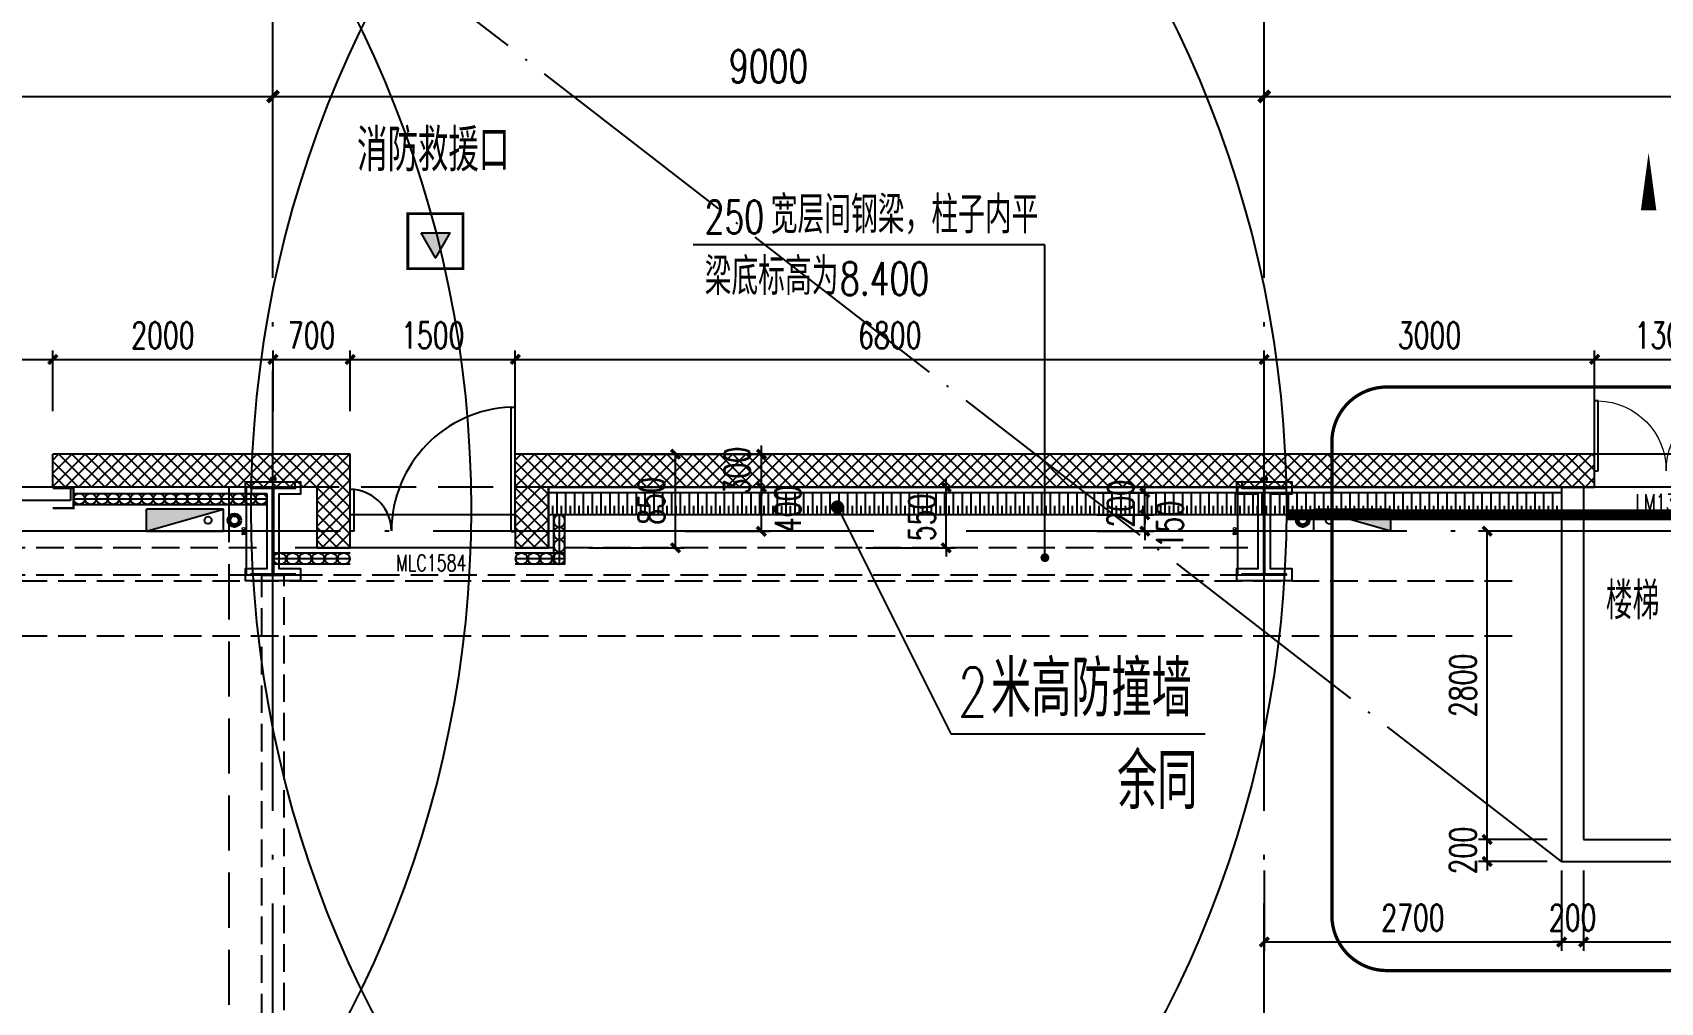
# Model space of a CAD drawing. Extents: x -1313754 to 847533, y 489853 to 941203.
# Drawn here: x -149037 to -134257, y 616441 to 625249 of the extents above; entities that cross this region are included whole.
import ezdxf

# ---------------------------------------------------------------- set-up
doc = ezdxf.new("R2010")
doc.units = 0
doc.header["$LTSCALE"] = 1000
doc.header["$MEASUREMENT"] = 0
for name, pattern in [('10平面$0$DASH', [0.35, 0.25, -0.1]), ('CENTER', [2, 1.25, -0.25, 0.25, -0.25]), ('DASH', [0.35, 0.25, -0.1]), ('DOTE', [2.42, 2, -0.2, 0.02, -0.2])]:
    doc.linetypes.add(name, pattern=pattern)
doc.layers.get('Defpoints').update_dxf_attribs({"color": 210})
for name, color, linetype in [('10平面$0$WINDOW', 4, 'Continuous'), ('10平面$0$WINDOW_TEXT', 7, 'Continuous'), ('99平面图例外参$0$A-HATCH-2', 251, 'Continuous'), ('A-AXIS-D', 1, 'Continuous'), ('A-AXIS-DOTE', 14, 'DOTE'), ('A-AXIS-DP', 126, 'Continuous'), ('A-AXIS-SYMB', 3, 'Continuous'), ('A-HATCH-2', 251, 'Continuous'), ('A-HRAIL', 173, 'Continuous'), ('A-LIN-V', 9, 'Continuous'), ('A-SFCE', 30, 'Continuous'), ('A-TEXT', 61, 'Continuous'), ('A-WINDOW', 140, 'Continuous'), ('AS-COLN', 6, 'Continuous'), ('AS-WALL', 40, 'Continuous'), ('AS-结构边线层', 200, 'Continuous'), ('DIM_ELEV', 3, 'Continuous'), ('DIM_SYMB', 3, 'Continuous'), ('PUB_HATCH', 8, 'Continuous'), ('PUB_TEXT', 7, 'Continuous'), ('RP-N2-01$0$$0$A-WIND-J', 1, 'Continuous'), ('RP-N2-01$0$A-WIND-J', 3, 'Continuous'), ('SB_ZF消火栓', 10, 'Continuous'), ('SB_ZF消火栓M', 10, 'Continuous')]:
    doc.layers.add(name, color=color, linetype=linetype)
doc.layers.add('A-加建区域', color=47, linetype='Continuous', plot=False)
doc.layers.add('LG-ZF消防', color=1, linetype='Continuous', lineweight=60)
doc.layers.add('柱间支撑', color=6, linetype='CENTER', lineweight=0)
doc.styles.add('10平面$0$_TCH_WINDOW', font='SIMPLEX', dxfattribs={"height": 3.5, "bigfont": 'GBCBIG'})
doc.styles.add('_TCH_DIM', font='SIMPLEX', dxfattribs={"bigfont": 'GBCBIG'})
doc.styles.add('_TCH_DIM_T3', font='SIMPLEX', dxfattribs={"width": 0.705882, "bigfont": 'GBCBIG'})
doc.styles.add('A-STANDARD', font='SIMPLEX', dxfattribs={"bigfont": 'GBCBIG'})
doc.dimstyles.new('_TCH_ARCH&&10', dxfattribs={"dimtxt": 29.75, "dimasz": 10, "dimexe": 10, "dimexo": 10, "dimgap": 12.625, "dimtad": 1, "dimdec": 0, "dimzin": 0, "dimdsep": 46, "dimtxsty": '_TCH_DIM_T3', "dimblk": 'ARCHTICK', "dimcen": 0.09, "dimclrt": 7, "dimazin": 2, "dimtfac": 1, "dimtdec": 0, "dimtix": 1, "dimtmove": 2, "dimatfit": 3, "dimfxl": 0, "dimtolj": 1, "dimtzin": 0, "dimarcsym": 0})
doc.dimstyles.new('_TCH_ARCH&&100', dxfattribs={"dimtxt": 297.5, "dimasz": 100, "dimexe": 100, "dimexo": 100, "dimgap": 126.25, "dimtad": 1, "dimdec": 0, "dimzin": 0, "dimdsep": 46, "dimtxsty": '_TCH_DIM_T3', "dimblk": 'ARCHTICK', "dimcen": 0.09, "dimclrt": 7, "dimazin": 2, "dimtfac": 1, "dimtdec": 0, "dimtix": 1, "dimtmove": 2, "dimatfit": 3, "dimfxl": 0, "dimtolj": 1, "dimtzin": 0, "dimarcsym": 0})
doc.dimstyles.new('_TCH_ARCH&&80', dxfattribs={"dimtxt": 238, "dimasz": 80, "dimexe": 80, "dimexo": 80, "dimgap": 101, "dimtad": 1, "dimdec": 0, "dimzin": 0, "dimdsep": 46, "dimtxsty": '_TCH_DIM_T3', "dimblk": 'ARCHTICK', "dimcen": 0.09, "dimclrt": 7, "dimazin": 2, "dimtfac": 1, "dimtdec": 0, "dimtix": 1, "dimtmove": 2, "dimatfit": 3, "dimfxl": 0, "dimtolj": 1, "dimtzin": 0, "dimarcsym": 0})
pattern_1 = [(45, (60, 0), (-60.000061, 60.000061), []), (135, (60, 0), (-60.000061, -60.000061), [])]

# ---------------------------------------------------------------- blocks, each defined once
blk = doc.blocks.new('_ArchTick')
at = {"color": 0, "linetype": 'ByBlock', "const_width": 0.4}
blk.add_lwpolyline([(-0.5, -0.5), (0.5, 0.5)], dxfattribs=at)
blk = doc.blocks.new('*D1429')
at = {"layer": 'A-AXIS-D', "color": 0, "lineweight": -2}
for p, q in [((64882, -180910), (64882, -180052)), ((64882, -180152), (73882, -180152)), ((73882, -180910), (73882, -180052))]:
    blk.add_line(p, q, dxfattribs=at)
at = {"layer": 'Defpoints', "color": 0}
for p in [(73882, -180152), (64882, -181010), (73882, -181010)]:
    blk.add_point(p, dxfattribs=at)
at = {"layer": 'A-AXIS-D', "color": 0, "lineweight": -2, "xscale": 100, "yscale": 100, "zscale": 100, "rotation": 180}
blk.add_blockref('_ArchTick', (64882, -180152), dxfattribs=at)
at = {"layer": 'A-AXIS-D', "color": 0, "lineweight": -2, "xscale": 100, "yscale": 100, "zscale": 100}
blk.add_blockref('_ArchTick', (73882, -180152), dxfattribs=at)
at = {"layer": 'A-AXIS-D', "color": 7, "insert": (69382, -179877), "char_height": 297.5, "attachment_point": 5, "style": '_TCH_DIM_T3'}
blk.add_mtext('\\A1;9000', dxfattribs=at)
blk = doc.blocks.new('*D1430')
at = {"layer": 'A-AXIS-D', "color": 0, "lineweight": -2}
for p, q in [((73882, -180910), (73882, -180052)), ((73882, -180152), (82882, -180152)), ((82882, -180910), (82882, -180052))]:
    blk.add_line(p, q, dxfattribs=at)
at = {"layer": 'Defpoints', "color": 0}
for p in [(82882, -180152), (73882, -181010), (82882, -181010)]:
    blk.add_point(p, dxfattribs=at)
at = {"layer": 'A-AXIS-D', "color": 0, "lineweight": -2, "xscale": 100, "yscale": 100, "zscale": 100, "rotation": 180}
blk.add_blockref('_ArchTick', (73882, -180152), dxfattribs=at)
at = {"layer": 'A-AXIS-D', "color": 0, "lineweight": -2, "xscale": 100, "yscale": 100, "zscale": 100}
blk.add_blockref('_ArchTick', (82882, -180152), dxfattribs=at)
at = {"layer": 'A-AXIS-D', "color": 7, "insert": (78382, -179877), "char_height": 297.5, "attachment_point": 5, "style": '_TCH_DIM_T3'}
blk.add_mtext('\\A1;9000', dxfattribs=at)
blk = doc.blocks.new('*D1431')
at = {"layer": 'A-AXIS-D', "color": 0, "lineweight": -2}
for p, q in [((82882, -180910), (82882, -180052)), ((82882, -180152), (91882, -180152)), ((91882, -180910), (91882, -180052))]:
    blk.add_line(p, q, dxfattribs=at)
at = {"layer": 'Defpoints', "color": 0}
for p in [(91882, -180152), (82882, -181010), (91882, -181010)]:
    blk.add_point(p, dxfattribs=at)
at = {"layer": 'A-AXIS-D', "color": 0, "lineweight": -2, "xscale": 100, "yscale": 100, "zscale": 100, "rotation": 180}
blk.add_blockref('_ArchTick', (82882, -180152), dxfattribs=at)
at = {"layer": 'A-AXIS-D', "color": 0, "lineweight": -2, "xscale": 100, "yscale": 100, "zscale": 100}
blk.add_blockref('_ArchTick', (91882, -180152), dxfattribs=at)
at = {"layer": 'A-AXIS-D', "color": 7, "insert": (87382, -179877), "char_height": 297.5, "attachment_point": 5, "style": '_TCH_DIM_T3'}
blk.add_mtext('\\A1;9000', dxfattribs=at)
blk = doc.blocks.new('43243')
at = {"layer": 'AS-结构边线层'}
blk.add_lwpolyline([(-155994, 548520), (-146454, 548520), (-146454, 549070), (-144354, 549070), (-144354, 548520), (-128354, 548520), (-128354, 548810), (-128054, 548810), (-128054, 561350), (-131054, 561350), (-131054, 565490), (-128054, 565490), (-128054, 594490), (-131055, 594490), (-131055, 601390), (-128054, 601390), (-128054, 621120), (-128354, 621120), (-144354, 621120), (-144354, 620570), (-146454, 620570), (-146454, 621120), (-155994, 621120)], dxfattribs=at)
blk = doc.blocks.new('*D1756')
at = {"layer": 'A-AXIS-DP', "color": 0, "lineweight": -2}
for p, q in [((-141470, 621120), (-140662, 621120)), ((-140742, 621120), (-140742, 621200)), ((-140742, 620570), (-140742, 621120)), ((-141470, 620570), (-140662, 620570)), ((-140742, 620570), (-140742, 620490))]:
    blk.add_line(p, q, dxfattribs=at)
at = {"layer": 'Defpoints', "color": 0}
for p in [(-141550, 621120), (-140742, 621120), (-141550, 620570)]:
    blk.add_point(p, dxfattribs=at)
at = {"layer": 'A-AXIS-DP', "color": 0, "lineweight": -2, "xscale": 80, "yscale": 80, "zscale": 80}
for p, rotation in [((-140742, 621120), 270), ((-140742, 620570), 90)]:
    blk.add_blockref('_ArchTick', p, dxfattribs=dict(at, rotation=rotation))
at = {"layer": 'A-AXIS-DP', "color": 7, "insert": (-140962, 620845), "char_height": 238, "attachment_point": 5, "rotation": 90, "style": '_TCH_DIM_T3'}
blk.add_mtext('\\A1;550', dxfattribs=at)
blk = doc.blocks.new('4324324')
at = {"layer": 'A-HATCH-2', "linetype": 'DASH'}
for p, q in [((-294754.2, 620270), (-135554.2, 620270)), ((-294754.2, 619770), (-135554.2, 619770))]:
    blk.add_line(p, q, dxfattribs=at)
blk = doc.blocks.new('*D1767')
at = {"layer": 'A-AXIS-DP', "color": 0, "lineweight": -2}
for p, q in [((-165054, 621030), (-165054, 621079)), ((-165054, 621069), (-164654, 621069)), ((-164654, 621030), (-164654, 621079))]:
    blk.add_line(p, q, dxfattribs=at)
at = {"layer": 'Defpoints', "color": 0}
for p in [(-165054, 621020), (-164654, 621069), (-164654, 621020)]:
    blk.add_point(p, dxfattribs=at)
at = {"layer": 'A-AXIS-DP', "color": 0, "lineweight": -2, "xscale": 10, "yscale": 10, "zscale": 10, "rotation": 180}
blk.add_blockref('_ArchTick', (-165054, 621069), dxfattribs=at)
at = {"layer": 'A-AXIS-DP', "color": 0, "lineweight": -2, "xscale": 10, "yscale": 10, "zscale": 10}
blk.add_blockref('_ArchTick', (-164654, 621069), dxfattribs=at)
at = {"layer": 'A-AXIS-DP', "color": 7, "insert": (-164854, 621096), "char_height": 29.8, "attachment_point": 5, "style": '_TCH_DIM_T3'}
blk.add_mtext('\\A1;400', dxfattribs=at)
blk = doc.blocks.new('*D1768')
at = {"layer": 'A-AXIS-DP', "color": 0, "lineweight": -2}
for p, q in [((-165064, 621020), (-165105, 621020)), ((-165095, 620220), (-165095, 621020)), ((-165064, 620220), (-165105, 620220))]:
    blk.add_line(p, q, dxfattribs=at)
at = {"layer": 'Defpoints', "color": 0}
for p in [(-165095, 621020), (-165054, 621020), (-165054, 620220)]:
    blk.add_point(p, dxfattribs=at)
at = {"layer": 'A-AXIS-DP', "color": 0, "lineweight": -2, "xscale": 10, "yscale": 10, "zscale": 10}
for p, rotation in [((-165095, 621020), 90), ((-165095, 620220), 270)]:
    blk.add_blockref('_ArchTick', p, dxfattribs=dict(at, rotation=rotation))
at = {"layer": 'A-AXIS-DP', "color": 7, "insert": (-165123, 620620), "char_height": 29.8, "attachment_point": 5, "rotation": 90, "style": '_TCH_DIM_T3'}
blk.add_mtext('\\A1;800', dxfattribs=at)
blk = doc.blocks.new('RP-N2-01$0$$0$xfjy')
at = {"layer": 'RP-N2-01$0$$0$A-WIND-J'}
h = blk.add_hatch(color=256, dxfattribs=at)
h.dxf.hatch_style = 1
h.paths.add_polyline_path([(1141876, -26214), (1142135, -26214), (1142005, -25989)])
at = {"layer": 'RP-N2-01$0$$0$A-WIND-J', "const_width": 25}
blk.add_lwpolyline([(1141755, -25889), (1141755, -26389), (1142255, -26389), (1142255, -25889)], close=True, dxfattribs=at)
at = {"layer": 'RP-N2-01$0$$0$A-WIND-J'}
for points in [[(1141755, -26389), (1142255, -26389), (1142255, -25889), (1141755, -25889)], [(1141876, -26214), (1142135, -26214), (1142005, -25989)]]:
    blk.add_lwpolyline(points, close=True, dxfattribs=at)
blk = doc.blocks.new('RP-N2-01$0$xfjy')
at = {"layer": 'RP-N2-01$0$$0$A-WIND-J'}
blk.add_blockref('RP-N2-01$0$$0$xfjy', (0, 0), dxfattribs=at)
blk = doc.blocks.new('1232')
at = {"layer": 'RP-N2-01$0$A-WIND-J', "xscale": -1, "rotation": 180}
blk.add_blockref('RP-N2-01$0$xfjy', (-1287385, 597215, 0), dxfattribs=at)
at = {"layer": 'A-TEXT', "style": '_TCH_DIM'}
blk.add_text('消防救援口', height=384.1, dxfattribs=at).set_placement((-146091, 623989, 0))
blk = doc.blocks.new('3132')
at = {"layer": 'DIM_ELEV', "linetype": 'DASH', "const_width": 30}
blk.add_lwpolyline([(-136740, 622030), (-127590, 622030, -0.414214), (-127090, 621530), (-127090, 617230, -0.414214), (-127590, 616730), (-136740, 616730, -0.414214), (-137240, 617230), (-137240, 621530, -0.414214)], format="xyb", close=True, dxfattribs=at)
blk = doc.blocks.new('333')
at = {"layer": 'A-加建区域', "linetype": 'DASH'}
for p, q in [((-146954.2, 590720), (-146954.2, 620320)), ((-146954.2, 620320), (-146754.2, 620320)), ((-146754.2, 590820), (-146754.2, 620320))]:
    blk.add_line(p, q, dxfattribs=at)
blk = doc.blocks.new('23124232432')
at = {"layer": '柱间支撑', "const_width": 100}
blk.add_lwpolyline([(-129054, 620870), (-137654, 620870)], dxfattribs=at)
blk = doc.blocks.new('3333')
at = {"layer": 'A-SFCE', "const_width": 20}
blk.add_lwpolyline([(-227064, 766320), (-227064, 766510), (-227244, 766510), (-227244, 766320)], dxfattribs=at)
blk = doc.blocks.new('99平面图例外参$0$$LinePat$填挖边坡')
at = {"color": 0}
for p, q in [((0, 0), (0, -1500)), ((300, 0), (300, -600))]:
    blk.add_line(p, q, dxfattribs=at)
at = {"layer": 'Defpoints', "color": 0}
blk.add_point((600, 0), dxfattribs=at)
blk = doc.blocks.new('99平面图例外参$0$$LinePat$圆环')
for points in [[(0, 150), (300, 150)], [(0, 0), (300, 0)], [(0, -150), (300, -150)]]:
    blk.add_lwpolyline(points)
at = {"color": 0}
blk.add_circle((150, 0), 150, dxfattribs=at)
blk = doc.blocks.new('34242343243')
at = {"layer": 'A-LIN-V'}
for p, q in [((-135154, 621070), (-144354, 621070)), ((-135154, 620870), (-144354, 620870))]:
    blk.add_line(p, q, dxfattribs=at)
at = {"layer": '99平面图例外参$0$A-HATCH-2', "color": 203, "xscale": -0.13333333393269, "yscale": 0.1333333333333333, "zscale": 0.1333333333333333, "rotation": 179.9999999999116}
for p in [(-144354, 620870), (-144274, 620870), (-144194, 620870), (-144114, 620870), (-144034, 620870), (-143954, 620870), (-143874, 620870), (-143794, 620870), (-143714, 620870), (-143634, 620870), (-143554, 620870), (-143474, 620870), (-143394, 620870), (-143314, 620870), (-143234, 620870), (-143154, 620870), (-143074, 620870), (-142994, 620870), (-142914, 620870), (-142834, 620870), (-142754, 620870), (-142674, 620870), (-142594, 620870), (-142514, 620870), (-142434, 620870), (-142354, 620870), (-142274, 620870), (-142194, 620870), (-142114, 620870), (-142034, 620870), (-141954, 620870), (-141874, 620870), (-141794, 620870), (-141714, 620870), (-141634, 620870), (-141554, 620870), (-141474, 620870), (-141394, 620870), (-141314, 620870), (-141234, 620870), (-141154, 620870), (-141074, 620870), (-140994, 620870), (-140914, 620870), (-140834, 620870), (-140754, 620870), (-140674, 620870), (-140594, 620870), (-140514, 620870), (-140434, 620870), (-140354, 620870), (-140274, 620870), (-140194, 620870), (-140114, 620870), (-140034, 620870), (-139954, 620870), (-139874, 620870), (-139794, 620870), (-139714, 620870), (-139634, 620870), (-139554, 620870), (-139474, 620870), (-139394, 620870), (-139314, 620870), (-139234, 620870), (-139154, 620870), (-139074, 620870), (-138994, 620870), (-138914, 620870), (-138834, 620870), (-138754, 620870), (-138674, 620870), (-138594, 620870), (-138514, 620870), (-138434, 620870), (-138354, 620870), (-138274, 620870), (-138194, 620870), (-138114, 620870), (-138034, 620870), (-137954, 620870), (-137874, 620870), (-137794, 620870), (-137714, 620870), (-137634, 620870), (-137554, 620870), (-137474, 620870), (-137394, 620870), (-137314, 620870), (-137234, 620870), (-137154, 620870), (-137074, 620870), (-136994, 620870), (-136914, 620870), (-136834, 620870), (-136754, 620870), (-136674, 620870), (-136594, 620870), (-136514, 620870), (-136434, 620870), (-136354, 620870), (-136274, 620870), (-136194, 620870), (-136114, 620870), (-136034, 620870), (-135954, 620870), (-135874, 620870), (-135794, 620870), (-135714, 620870), (-135634, 620870), (-135554, 620870), (-135474, 620870), (-135394, 620870), (-135314, 620870), (-135234, 620870)]:
    blk.add_blockref('99平面图例外参$0$$LinePat$填挖边坡', p, dxfattribs=at)
at = {"layer": 'A-HRAIL', "yscale": 0.3333333333333333, "zscale": 0.3333333333333333}
for p, xscale, rotation in [((-148665, 621014), 0.3444734679294839, 2.050220548543992e-10), ((-148562, 621014), 0.3444734679294839, 2.050220548543992e-10), ((-148458, 621014), 0.3444734679294839, 2.050220548543992e-10), ((-148355, 621014), 0.3444734679294839, 2.050220548543992e-10), ((-148252, 621014), 0.3444734679294839, 2.050220548543992e-10), ((-148148, 621014), 0.3444734679294839, 2.050220548543992e-10), ((-148045, 621014), 0.3444734679294839, 2.050220548543992e-10), ((-147942, 621014), 0.3444734679294839, 2.050220548543992e-10), ((-147838, 621014), 0.3444734679294839, 2.050220548543992e-10), ((-147735, 621014), 0.3444734679294839, 2.050220548543992e-10), ((-147632, 621014), 0.3444734679294839, 2.050220548543992e-10), ((-147528, 621014), 0.3444734679294839, 2.050220548543992e-10), ((-147425, 621014), 0.3444734679294839, 2.050220548543992e-10), ((-147322, 621014), 0.3444734679294839, 2.050220548543992e-10), ((-147218, 621014), 0.3444734679294839, 2.050220548543992e-10), ((-147115, 621014), 0.3444734679294839, 2.050220548543992e-10), ((-147012, 621014), 0.3444734679294839, 2.050220548543992e-10), ((-144254, 620757), -0.3749999694803652, 270), ((-144254, 620645), -0.3749999694803652, 270), ((-144254, 620532), -0.3749999694803652, 270), ((-144254, 620420), -0.3749999694803652, 270)]:
    blk.add_blockref('99平面图例外参$0$$LinePat$圆环', p, dxfattribs=dict(at, xscale=xscale, rotation=rotation))
for p, xscale in [((-146734, 620470), -0.3866666437865448), ((-146618, 620470), -0.3866666437865448), ((-146502, 620470), -0.3866666437865448), ((-146386, 620470), -0.3866666437865448), ((-146270, 620470), -0.3866666437865448), ((-146154, 620470), -0.3866666437865448), ((-144542, 620470), -0.3749999999076196), ((-144429, 620470), -0.3749999999076196), ((-144317, 620470), -0.3749999999076196), ((-144204, 620470), -0.3749999999076196)]:
    blk.add_blockref('99平面图例外参$0$$LinePat$圆环', p, dxfattribs=dict(at, xscale=xscale))
at = {"layer": 'A-SFCE', "xscale": -1, "rotation": 270}
blk.add_blockref('3333', (-915175, 848174), dxfattribs=at)
blk = doc.blocks.new('A$C5D961328')
at = {"layer": 'SB_ZF消火栓'}
blk.add_hatch(color=256, dxfattribs=at).paths.add_polyline_path([(0, 40), (700, 40), (700, 240)])
at = {"layer": 'A-LIN-V', "ltscale": 500}
blk.add_circle((350, 40), 10001, dxfattribs=at)
at = {"layer": 'SB_ZF消火栓'}
for p, q in [((700, 240), (0, 240)), ((0, 240), (0, 40)), ((700, 240), (0, 40)), ((700, 240), (700, 40)), ((0, 40), (700, 40))]:
    blk.add_line(p, q, dxfattribs=at)
at = {"layer": 'SB_ZF消火栓', "color": 1}
blk.add_circle((140, 140), 32.5, dxfattribs=at)
blk = doc.blocks.new('we42342343234')
at = {"layer": 'LG-ZF消防'}
for centre in [(-147204, 620820), (-137504, 620820)]:
    blk.add_circle(centre, 50, dxfattribs=at)
at = {"layer": 'SB_ZF消火栓M', "xscale": -1, "rotation": 180}
for p in [(-155404, 620960), (-137404, 620960)]:
    blk.add_blockref('A$C5D961328', p, dxfattribs=at)
at = {"layer": 'SB_ZF消火栓M', "rotation": 180}
blk.add_blockref('A$C5D961328', (-147304, 620960), dxfattribs=at)
blk = doc.blocks.new('234243242332')
at = {"layer": 'SB_ZF消火栓'}
blk.add_blockref('we42342343234', (0, 0), dxfattribs=at)
blk = doc.blocks.new('*D205')
at = {"layer": 'A-AXIS-DP', "color": 0, "lineweight": -2}
for p, q in [((-138938, 620870), (-138938, 620950)), ((-139370, 620870), (-138858, 620870)), ((-138938, 620720), (-138938, 620870)), ((-139370, 620720), (-138858, 620720)), ((-138938, 620720), (-138938, 620640))]:
    blk.add_line(p, q, dxfattribs=at)
at = {"layer": 'Defpoints', "color": 0}
for p in [(-139450, 620870), (-138938, 620870), (-139450, 620720)]:
    blk.add_point(p, dxfattribs=at)
at = {"layer": 'A-AXIS-DP', "color": 0, "lineweight": -2, "xscale": 80, "yscale": 80, "zscale": 80}
for p, rotation in [((-138938, 620870), 270), ((-138938, 620720), 90)]:
    blk.add_blockref('_ArchTick', p, dxfattribs=dict(at, rotation=rotation))
at = {"layer": 'A-AXIS-DP', "color": 7, "insert": (-138710, 620780), "char_height": 238, "attachment_point": 5, "rotation": 90, "style": '_TCH_DIM_T3'}
blk.add_mtext('\\A1;150', dxfattribs=at)
blk = doc.blocks.new('*D206')
at = {"layer": 'A-AXIS-DP', "color": 0, "lineweight": -2}
for p, q in [((-138938, 621070), (-138938, 621150)), ((-139370, 621070), (-138858, 621070)), ((-138938, 620870), (-138938, 621070)), ((-139370, 620870), (-138858, 620870)), ((-138938, 620870), (-138938, 620790))]:
    blk.add_line(p, q, dxfattribs=at)
at = {"layer": 'Defpoints', "color": 0}
for p in [(-139450, 621070), (-138938, 621070), (-139450, 620870)]:
    blk.add_point(p, dxfattribs=at)
at = {"layer": 'A-AXIS-DP', "color": 0, "lineweight": -2, "xscale": 80, "yscale": 80, "zscale": 80}
for p, rotation in [((-138938, 621070), 270), ((-138938, 620870), 90)]:
    blk.add_blockref('_ArchTick', p, dxfattribs=dict(at, rotation=rotation))
at = {"layer": 'A-AXIS-DP', "color": 7, "insert": (-139158, 620970), "char_height": 238, "attachment_point": 5, "rotation": 90, "style": '_TCH_DIM_T3'}
blk.add_mtext('\\A1;200', dxfattribs=at)
blk = doc.blocks.new('*D540')
at = {"layer": 'A-AXIS-DP', "color": 0, "lineweight": -2}
for p, q in [((-135284, 620720), (-135910, 620720)), ((-135830, 617920), (-135830, 620720)), ((-135284, 617920), (-135910, 617920))]:
    blk.add_line(p, q, dxfattribs=at)
at = {"layer": 'Defpoints', "color": 0}
for p in [(-135830, 620720), (-135204, 620720), (-135204, 617920)]:
    blk.add_point(p, dxfattribs=at)
at = {"layer": 'A-AXIS-DP', "color": 0, "lineweight": -2, "xscale": 80, "yscale": 80, "zscale": 80}
for p, rotation in [((-135830, 620720), 90), ((-135830, 617920), 270)]:
    blk.add_blockref('_ArchTick', p, dxfattribs=dict(at, rotation=rotation))
at = {"layer": 'A-AXIS-DP', "color": 7, "insert": (-136050, 619320), "char_height": 238, "attachment_point": 5, "rotation": 90, "style": '_TCH_DIM_T3'}
blk.add_mtext('\\A1;2800', dxfattribs=at)
blk = doc.blocks.new('*D541')
at = {"layer": 'A-AXIS-DP', "color": 0, "lineweight": -2}
for p, q in [((-135830, 617920), (-135830, 618000)), ((-135284, 617920), (-135910, 617920)), ((-135830, 617720), (-135830, 617920)), ((-135284, 617720), (-135910, 617720)), ((-135830, 617720), (-135830, 617640))]:
    blk.add_line(p, q, dxfattribs=at)
at = {"layer": 'Defpoints', "color": 0}
for p in [(-135830, 617920), (-135204, 617920), (-135204, 617720)]:
    blk.add_point(p, dxfattribs=at)
at = {"layer": 'A-AXIS-DP', "color": 0, "lineweight": -2, "xscale": 80, "yscale": 80, "zscale": 80}
for p, rotation in [((-135830, 617920), 270), ((-135830, 617720), 90)]:
    blk.add_blockref('_ArchTick', p, dxfattribs=dict(at, rotation=rotation))
at = {"layer": 'A-AXIS-DP', "color": 7, "insert": (-136050, 617820), "char_height": 238, "attachment_point": 5, "rotation": 90, "style": '_TCH_DIM_T3'}
blk.add_mtext('\\A1;200', dxfattribs=at)
blk = doc.blocks.new('*D544')
at = {"layer": 'A-AXIS-DP', "color": 0, "lineweight": -2}
for p, q in [((-134954, 617640), (-134954, 616910)), ((-129854, 617640), (-129854, 616910)), ((-134954, 616990), (-129854, 616990))]:
    blk.add_line(p, q, dxfattribs=at)
at = {"layer": 'Defpoints', "color": 0}
for p in [(-134954, 617720), (-129854, 617720), (-129854, 616990)]:
    blk.add_point(p, dxfattribs=at)
at = {"layer": 'A-AXIS-DP', "color": 0, "lineweight": -2, "xscale": 80, "yscale": 80, "zscale": 80, "rotation": 180}
blk.add_blockref('_ArchTick', (-134954, 616990), dxfattribs=at)
at = {"layer": 'A-AXIS-DP', "color": 0, "lineweight": -2, "xscale": 80, "yscale": 80, "zscale": 80}
blk.add_blockref('_ArchTick', (-129854, 616990), dxfattribs=at)
at = {"layer": 'A-AXIS-DP', "color": 7, "insert": (-132404, 617210), "char_height": 238, "attachment_point": 5, "style": '_TCH_DIM_T3'}
blk.add_mtext('\\A1;5100', dxfattribs=at)
blk = doc.blocks.new('*D545')
at = {"layer": 'A-AXIS-DP', "color": 0, "lineweight": -2}
for p, q in [((-135154, 617640), (-135154, 616910)), ((-134954, 617640), (-134954, 616910)), ((-135154, 616990), (-135234, 616990)), ((-135154, 616990), (-134954, 616990)), ((-134954, 616990), (-134874, 616990))]:
    blk.add_line(p, q, dxfattribs=at)
at = {"layer": 'Defpoints', "color": 0}
for p in [(-135154, 617720), (-134954, 617720), (-134954, 616990)]:
    blk.add_point(p, dxfattribs=at)
at = {"layer": 'A-AXIS-DP', "color": 0, "lineweight": -2, "xscale": 80, "yscale": 80, "zscale": 80}
blk.add_blockref('_ArchTick', (-135154, 616990), dxfattribs=at)
at = {"layer": 'A-AXIS-DP', "color": 0, "lineweight": -2, "xscale": 80, "yscale": 80, "zscale": 80, "rotation": 180}
blk.add_blockref('_ArchTick', (-134954, 616990), dxfattribs=at)
at = {"layer": 'A-AXIS-DP', "color": 7, "insert": (-135054, 617210), "char_height": 238, "attachment_point": 5, "style": '_TCH_DIM_T3'}
blk.add_mtext('\\A1;200', dxfattribs=at)
blk = doc.blocks.new('*D546')
at = {"layer": 'A-AXIS-DP', "color": 0, "lineweight": -2}
for p, q in [((-137854, 617640), (-137854, 616910)), ((-135154, 617640), (-135154, 616910)), ((-137854, 616990), (-135154, 616990))]:
    blk.add_line(p, q, dxfattribs=at)
at = {"layer": 'Defpoints', "color": 0}
for p in [(-137854, 617720), (-135154, 617720), (-135154, 616990)]:
    blk.add_point(p, dxfattribs=at)
at = {"layer": 'A-AXIS-DP', "color": 0, "lineweight": -2, "xscale": 80, "yscale": 80, "zscale": 80, "rotation": 180}
blk.add_blockref('_ArchTick', (-137854, 616990), dxfattribs=at)
at = {"layer": 'A-AXIS-DP', "color": 0, "lineweight": -2, "xscale": 80, "yscale": 80, "zscale": 80}
blk.add_blockref('_ArchTick', (-135154, 616990), dxfattribs=at)
at = {"layer": 'A-AXIS-DP', "color": 7, "insert": (-136504, 617210), "char_height": 238, "attachment_point": 5, "style": '_TCH_DIM_T3'}
blk.add_mtext('\\A1;2700', dxfattribs=at)
blk = doc.blocks.new('*D732')
at = {"layer": 'A-AXIS-DP', "color": 0, "lineweight": -2}
for p, q in [((-143114, 621420), (-142340, 621420)), ((-142420, 621420), (-142420, 621500)), ((-142420, 621120), (-142420, 621420)), ((-143114, 621120), (-142340, 621120)), ((-142420, 621120), (-142420, 621040))]:
    blk.add_line(p, q, dxfattribs=at)
at = {"layer": 'Defpoints', "color": 0}
for p in [(-143194, 621420), (-142420, 621420), (-143194, 621120)]:
    blk.add_point(p, dxfattribs=at)
at = {"layer": 'A-AXIS-DP', "color": 0, "lineweight": -2, "xscale": 80, "yscale": 80, "zscale": 80}
for p, rotation in [((-142420, 621420), 270), ((-142420, 621120), 90)]:
    blk.add_blockref('_ArchTick', p, dxfattribs=dict(at, rotation=rotation))
at = {"layer": 'A-AXIS-DP', "color": 7, "insert": (-142640, 621270), "char_height": 238, "attachment_point": 5, "rotation": 90, "style": '_TCH_DIM_T3'}
blk.add_mtext('\\A1;300', dxfattribs=at)
blk = doc.blocks.new('*D733')
at = {"layer": 'A-AXIS-DP', "color": 0, "lineweight": -2}
for p, q in [((-143114, 621120), (-142340, 621120)), ((-142420, 620720), (-142420, 621120)), ((-143114, 620720), (-142340, 620720))]:
    blk.add_line(p, q, dxfattribs=at)
at = {"layer": 'Defpoints', "color": 0}
for p in [(-143194, 621120), (-142420, 621120), (-143194, 620720)]:
    blk.add_point(p, dxfattribs=at)
at = {"layer": 'A-AXIS-DP', "color": 0, "lineweight": -2, "xscale": 80, "yscale": 80, "zscale": 80}
for p, rotation in [((-142420, 621120), 90), ((-142420, 620720), 270)]:
    blk.add_blockref('_ArchTick', p, dxfattribs=dict(at, rotation=rotation))
at = {"layer": 'A-AXIS-DP', "color": 7, "insert": (-142180, 620920), "char_height": 238, "attachment_point": 5, "rotation": 90, "style": '_TCH_DIM_T3'}
blk.add_mtext('\\A1;400', dxfattribs=at)
blk = doc.blocks.new('*D734')
at = {"layer": 'A-AXIS-DP', "color": 0, "lineweight": -2}
for p, q in [((-143984, 621420), (-143120, 621420)), ((-143200, 620570), (-143200, 621420)), ((-143984, 620570), (-143120, 620570))]:
    blk.add_line(p, q, dxfattribs=at)
at = {"layer": 'Defpoints', "color": 0}
for p in [(-144064, 621420), (-143200, 621420), (-144064, 620570)]:
    blk.add_point(p, dxfattribs=at)
at = {"layer": 'A-AXIS-DP', "color": 0, "lineweight": -2, "xscale": 80, "yscale": 80, "zscale": 80}
for p, rotation in [((-143200, 621420), 90), ((-143200, 620570), 270)]:
    blk.add_blockref('_ArchTick', p, dxfattribs=dict(at, rotation=rotation))
at = {"layer": 'A-AXIS-DP', "color": 7, "insert": (-143420, 620995), "char_height": 238, "attachment_point": 5, "rotation": 90, "style": '_TCH_DIM_T3'}
blk.add_mtext('\\A1;850', dxfattribs=at)
blk = doc.blocks.new('*D942')
at = {"layer": 'A-AXIS-DP', "color": 0, "lineweight": -2}
for p, q in [((-151354, 621810), (-151354, 622360)), ((-151354, 622280), (-148854, 622280)), ((-148854, 621810), (-148854, 622360))]:
    blk.add_line(p, q, dxfattribs=at)
at = {"layer": 'Defpoints', "color": 0}
for p in [(-148854, 622280), (-151354, 621730), (-148854, 621730)]:
    blk.add_point(p, dxfattribs=at)
at = {"layer": 'A-AXIS-DP', "color": 0, "lineweight": -2, "xscale": 80, "yscale": 80, "zscale": 80, "rotation": 180}
blk.add_blockref('_ArchTick', (-151354, 622280), dxfattribs=at)
at = {"layer": 'A-AXIS-DP', "color": 0, "lineweight": -2, "xscale": 80, "yscale": 80, "zscale": 80}
blk.add_blockref('_ArchTick', (-148854, 622280), dxfattribs=at)
at = {"layer": 'A-AXIS-DP', "color": 7, "insert": (-150104, 622500), "char_height": 238, "attachment_point": 5, "style": '_TCH_DIM_T3'}
blk.add_mtext('\\A1;2500', dxfattribs=at)
blk = doc.blocks.new('*D943')
at = {"layer": 'A-AXIS-DP', "color": 0, "lineweight": -2}
for p, q in [((-148854, 621810), (-148854, 622360)), ((-148854, 622280), (-146854, 622280)), ((-146854, 621810), (-146854, 622360))]:
    blk.add_line(p, q, dxfattribs=at)
at = {"layer": 'Defpoints', "color": 0}
for p in [(-146854, 622280), (-148854, 621730), (-146854, 621730)]:
    blk.add_point(p, dxfattribs=at)
at = {"layer": 'A-AXIS-DP', "color": 0, "lineweight": -2, "xscale": 80, "yscale": 80, "zscale": 80, "rotation": 180}
blk.add_blockref('_ArchTick', (-148854, 622280), dxfattribs=at)
at = {"layer": 'A-AXIS-DP', "color": 0, "lineweight": -2, "xscale": 80, "yscale": 80, "zscale": 80}
blk.add_blockref('_ArchTick', (-146854, 622280), dxfattribs=at)
at = {"layer": 'A-AXIS-DP', "color": 7, "insert": (-147854, 622500), "char_height": 238, "attachment_point": 5, "style": '_TCH_DIM_T3'}
blk.add_mtext('\\A1;2000', dxfattribs=at)
blk = doc.blocks.new('*D944')
at = {"layer": 'A-AXIS-DP', "color": 0, "lineweight": -2}
for p, q in [((-146854, 621810), (-146854, 622360)), ((-146854, 622280), (-146154, 622280)), ((-146154, 621810), (-146154, 622360))]:
    blk.add_line(p, q, dxfattribs=at)
at = {"layer": 'Defpoints', "color": 0}
for p in [(-146154, 622280), (-146854, 621730), (-146154, 621730)]:
    blk.add_point(p, dxfattribs=at)
at = {"layer": 'A-AXIS-DP', "color": 0, "lineweight": -2, "xscale": 80, "yscale": 80, "zscale": 80, "rotation": 180}
blk.add_blockref('_ArchTick', (-146854, 622280), dxfattribs=at)
at = {"layer": 'A-AXIS-DP', "color": 0, "lineweight": -2, "xscale": 80, "yscale": 80, "zscale": 80}
blk.add_blockref('_ArchTick', (-146154, 622280), dxfattribs=at)
at = {"layer": 'A-AXIS-DP', "color": 7, "insert": (-146504, 622500), "char_height": 238, "attachment_point": 5, "style": '_TCH_DIM_T3'}
blk.add_mtext('\\A1;700', dxfattribs=at)
blk = doc.blocks.new('*D945')
at = {"layer": 'A-AXIS-DP', "color": 0, "lineweight": -2}
for p, q in [((-146154, 621810), (-146154, 622360)), ((-146154, 622280), (-144654, 622280)), ((-144654, 621810), (-144654, 622360))]:
    blk.add_line(p, q, dxfattribs=at)
at = {"layer": 'Defpoints', "color": 0}
for p in [(-144654, 622280), (-146154, 621730), (-144654, 621730)]:
    blk.add_point(p, dxfattribs=at)
at = {"layer": 'A-AXIS-DP', "color": 0, "lineweight": -2, "xscale": 80, "yscale": 80, "zscale": 80, "rotation": 180}
blk.add_blockref('_ArchTick', (-146154, 622280), dxfattribs=at)
at = {"layer": 'A-AXIS-DP', "color": 0, "lineweight": -2, "xscale": 80, "yscale": 80, "zscale": 80}
blk.add_blockref('_ArchTick', (-144654, 622280), dxfattribs=at)
at = {"layer": 'A-AXIS-DP', "color": 7, "insert": (-145404, 622500), "char_height": 238, "attachment_point": 5, "style": '_TCH_DIM_T3'}
blk.add_mtext('\\A1;1500', dxfattribs=at)
blk = doc.blocks.new('*D946')
at = {"layer": 'A-AXIS-DP', "color": 0, "lineweight": -2}
for p, q in [((-144654, 621810), (-144654, 622360)), ((-144654, 622280), (-137854, 622280)), ((-137854, 621810), (-137854, 622360))]:
    blk.add_line(p, q, dxfattribs=at)
at = {"layer": 'Defpoints', "color": 0}
for p in [(-137854, 622280), (-144654, 621730), (-137854, 621730)]:
    blk.add_point(p, dxfattribs=at)
at = {"layer": 'A-AXIS-DP', "color": 0, "lineweight": -2, "xscale": 80, "yscale": 80, "zscale": 80, "rotation": 180}
blk.add_blockref('_ArchTick', (-144654, 622280), dxfattribs=at)
at = {"layer": 'A-AXIS-DP', "color": 0, "lineweight": -2, "xscale": 80, "yscale": 80, "zscale": 80}
blk.add_blockref('_ArchTick', (-137854, 622280), dxfattribs=at)
at = {"layer": 'A-AXIS-DP', "color": 7, "insert": (-141254, 622500), "char_height": 238, "attachment_point": 5, "style": '_TCH_DIM_T3'}
blk.add_mtext('\\A1;6800', dxfattribs=at)
blk = doc.blocks.new('*D947')
at = {"layer": 'A-AXIS-DP', "color": 0, "lineweight": -2}
for p, q in [((-137854, 621810), (-137854, 622360)), ((-137854, 622280), (-134854, 622280)), ((-134854, 621810), (-134854, 622360))]:
    blk.add_line(p, q, dxfattribs=at)
at = {"layer": 'Defpoints', "color": 0}
for p in [(-134854, 622280), (-137854, 621730), (-134854, 621730)]:
    blk.add_point(p, dxfattribs=at)
at = {"layer": 'A-AXIS-DP', "color": 0, "lineweight": -2, "xscale": 80, "yscale": 80, "zscale": 80, "rotation": 180}
blk.add_blockref('_ArchTick', (-137854, 622280), dxfattribs=at)
at = {"layer": 'A-AXIS-DP', "color": 0, "lineweight": -2, "xscale": 80, "yscale": 80, "zscale": 80}
blk.add_blockref('_ArchTick', (-134854, 622280), dxfattribs=at)
at = {"layer": 'A-AXIS-DP', "color": 7, "insert": (-136354, 622500), "char_height": 238, "attachment_point": 5, "style": '_TCH_DIM_T3'}
blk.add_mtext('\\A1;3000', dxfattribs=at)
blk = doc.blocks.new('*D948')
at = {"layer": 'A-AXIS-DP', "color": 0, "lineweight": -2}
for p, q in [((-134854, 621810), (-134854, 622360)), ((-134854, 622280), (-133554, 622280)), ((-133554, 621810), (-133554, 622360))]:
    blk.add_line(p, q, dxfattribs=at)
at = {"layer": 'Defpoints', "color": 0}
for p in [(-133554, 622280), (-134854, 621730), (-133554, 621730)]:
    blk.add_point(p, dxfattribs=at)
at = {"layer": 'A-AXIS-DP', "color": 0, "lineweight": -2, "xscale": 80, "yscale": 80, "zscale": 80, "rotation": 180}
blk.add_blockref('_ArchTick', (-134854, 622280), dxfattribs=at)
at = {"layer": 'A-AXIS-DP', "color": 0, "lineweight": -2, "xscale": 80, "yscale": 80, "zscale": 80}
blk.add_blockref('_ArchTick', (-133554, 622280), dxfattribs=at)
at = {"layer": 'A-AXIS-DP', "color": 7, "insert": (-134204, 622500), "char_height": 238, "attachment_point": 5, "style": '_TCH_DIM_T3'}
blk.add_mtext('\\A1;1300', dxfattribs=at)
blk = doc.blocks.new('$DorLib2D$00000002')
for p, q in [((-0.5, 0), (-0.5, 0.4875)), ((-0.475, 0.4875), (-0.5, 0.4875)), ((-0.475, 0), (-0.475, 0.4875)), ((0.475, 0), (0.475, 0.4875)), ((0.475, 0.4875), (0.5, 0.4875)), ((0.5, 0), (0.5, 0.4875)), ((-0.5, 0), (-0.475, 0)), ((0.5, 0), (0.475, 0))]:
    blk.add_line(p, q)
at = {"lineweight": 13}
for centre, start, end in [((-0.4875, 0), 0, 88.53072), ((0.4875, 0), 91.46928, 180)]:
    blk.add_arc(centre, 0.4875, start, end, dxfattribs=at)
blk = doc.blocks.new('10平面$0$$DorLib2D$00000126')
at = {"color": 0, "linetype": 'Continuous'}
for p, q in [((-0.532, 0.5), (-0.532, 0.9)), ((0.532, 0.9), (0.532, 0.5))]:
    blk.add_line(p, q, dxfattribs=at)
at = {"color": 0, "linetype": '10平面$0$DASH'}
for p, q in [((-0.532, 0.9), (0.532, 0.9)), ((-0.532, 0.5), (0.532, 0.5))]:
    blk.add_line(p, q, dxfattribs=at)
blk = doc.blocks.new('DOOR2DLIB$SYSLIB$00000123')
at = {"color": 0}
for p, q in [((0.475, -0.0014), (0.475, 0.7521)), ((0.475, 0.7521), (0.5, 0.7521)), ((0.5, -0.0014), (0.5, 0.7521)), ((-0.5, 0), (-0.5, 0.252)), ((-0.475, 0.252), (-0.5, 0.252)), ((-0.475, 0), (-0.475, 0.252)), ((-0.475, 0), (-0.5, 0)), ((0.475, -0.0014), (0.5, -0.0014))]:
    blk.add_line(p, q, dxfattribs=at)
for centre, radius, start, end in [((0.5046, -0.0019), 0.7546, 92.24927, 179.72377), ((-0.5008, 0.0026), 0.2508, 359.78987, 84.09744)]:
    blk.add_arc(centre, radius, start, end, dxfattribs=at)
blk = doc.blocks.new('dote')
at = {"layer": 'A-AXIS-DOTE', "ltscale": 2}
for p, q in [((73882.2, -264080), (73882.2, -167560.7)), ((82882.2, -264080), (82882.2, -167560.7)), ((98696.4, -184100), (-97273.6, -184100))]:
    blk.add_line(p, q, dxfattribs=at)
at = {"layer": 'A-AXIS-D'}
for base, p1, p2, picture, middle in [((73882.2, -180152.2), (64882.2, -181010.2), (73882.2, -181010.2), '*D1429', (69382.2, -179877.2)), ((82882.2, -180152.2), (73882.2, -181010.2), (82882.2, -181010.2), '*D1430', (78382.2, -179877.2)), ((91882.2, -180152.2), (82882.2, -181010.2), (91882.2, -181010.2), '*D1431', (87382.2, -179877.2))]:
    dim = blk.add_linear_dim(base=base, p1=p1, p2=p2, angle=0, dimstyle='_TCH_ARCH&&100', override={"dimgap": 0}, dxfattribs=at)
    dim.commit()
    dim.dimension.update_dxf_attribs({"geometry": picture, "text_midpoint": middle, "dimtype": 161})
blk = doc.blocks.new('3243243')
at = {"layer": 'A-AXIS-SYMB'}
for p, q in [((-139845.8, 623320), (-143040, 623320)), ((-139845.8, 620480), (-139845.8, 623320))]:
    blk.add_line(p, q, dxfattribs=at)
at = {"layer": 'A-AXIS-SYMB', "const_width": 40}
blk.add_lwpolyline([(-139845.8, 620460, 1), (-139845.8, 620500, 1)], format="xyb", close=True, dxfattribs=at)
at = {"layer": 'A-SFCE', "linetype": 'DASH'}
for p, q in [((-147004.2, 620570), (-164704.2, 620570)), ((-147004.2, 620320), (-164704.2, 620320))]:
    blk.add_line(p, q, dxfattribs=at)
at = {"layer": 'A-SFCE', "color": 2, "linetype": 'DASH'}
for p, q in [((-138004.2, 620570), (-146704.2, 620570)), ((-138004.2, 620320), (-146704.2, 620320))]:
    blk.add_line(p, q, dxfattribs=at)
at = {"layer": 'PUB_TEXT', "style": '_TCH_DIM'}
for s, p in [('宽层间钢梁，柱子内平', (-142335, 623425)), ('梁底标高为', (-142935, 622865))]:
    blk.add_text(s, height=337.59, dxfattribs=at).set_placement(p)
at = {"layer": 'PUB_TEXT', "style": '_TCH_DIM', "width": 0.705882}
for s, p in [('250', (-142935, 623425)), ('8.400', (-141706.3, 622865))]:
    blk.add_text(s, height=297.5, dxfattribs=at).set_placement(p)
at = {"layer": 'A-AXIS-DP', "color": 1}
dim = blk.add_aligned_dim(p1=(-141550, 620570), p2=(-141550, 621119.9), distance=-808, dimstyle='_TCH_ARCH&&80', dxfattribs=at)
dim.commit()
dim.dimension.update_dxf_attribs({"geometry": '*D1756', "text_midpoint": (-140962, 620845)})
blk = doc.blocks.new('w42343243')
at = {"layer": 'A-HATCH-2'}
blk.add_lwpolyline([(-165104.2, 621070), (-164604.2, 621070), (-164604.2, 620958), (-164800.2, 620958), (-164800.2, 620282), (-164604.2, 620282), (-164604.2, 620170), (-165104.2, 620170), (-165104.2, 620282), (-164908.2, 620282), (-164908.2, 620958), (-165104.2, 620958)], close=True, dxfattribs=at)
at = {"layer": 'AS-COLN', "color": 3}
blk.add_lwpolyline([(-165054.2, 621020), (-164654.2, 621020), (-164654.2, 621008), (-164850.2, 621008), (-164850.2, 620232), (-164654.2, 620232), (-164654.2, 620220), (-165054.2, 620220), (-165054.2, 620232), (-164858.2, 620232), (-164858.2, 621008), (-165054.2, 621008)], close=True, dxfattribs=at)
at = {"layer": 'A-AXIS-DP'}
for p1, p2, distance, picture, middle in [((-165054.2, 621020), (-164654.2, 621020), 48.8, '*D1767', (-164854.2, 621096.2)), ((-165054.2, 620220), (-165054.2, 621020), 41.2, '*D1768', (-165122.9, 620620))]:
    dim = blk.add_aligned_dim(p1=p1, p2=p2, distance=distance, dimstyle='_TCH_ARCH&&10', dxfattribs=at)
    dim.commit()
    dim.dimension.update_dxf_attribs({"geometry": picture, "text_midpoint": middle})
blk = doc.blocks.new('42343')
at = {"layer": 'A-WINDOW'}
for p in [(18000, 100), (27000, 100)]:
    blk.add_blockref('w42343243', p, dxfattribs=at)

msp = doc.modelspace()

# ---------------------------------------------------------------- hatches: boundary and pattern name
at = {"layer": 'PUB_HATCH'}
h = msp.add_hatch(dxfattribs=at)
h.set_pattern_fill('多孔材料', color=256, scale=30, style=0)
h.set_pattern_definition(pattern_1)
h.paths.add_polyline_path([(-146454.2, 621119.9), (-146154.2, 621419.9), (-148854.2, 621419.9), (-148854.2, 621119.9)])
h = msp.add_hatch(dxfattribs=at)
h.set_pattern_fill('多孔材料', color=256, scale=30, style=0)
h.set_pattern_definition(pattern_1)
h.paths.add_polyline_path([(-146454.2, 620569.9), (-146154.2, 620869.9), (-146154.2, 621419.9), (-146454.2, 621119.9)])
h = msp.add_hatch(dxfattribs=at)
h.set_pattern_fill('多孔材料', color=256, scale=30, style=0)
h.set_pattern_definition(pattern_1)
h.paths.add_polyline_path([(-144354.2, 621119.9), (-134854.2, 621119.9), (-134854.2, 621419.9), (-144654.2, 621419.9)])
h = msp.add_hatch(dxfattribs=at)
h.set_pattern_fill('多孔材料', color=256, scale=30, style=0)
h.set_pattern_definition(pattern_1)
h.paths.add_polyline_path([(-144654.2, 620869.9), (-144354.2, 620569.9), (-144354.2, 621119.9), (-144654.2, 621419.9)])
h = msp.add_hatch(dxfattribs=at)
h.set_pattern_fill('多孔材料', color=256, scale=30, style=0)
h.set_pattern_definition(pattern_1)
h.paths.add_polyline_path([(-146454.2, 620569.9), (-146154.2, 620569.9), (-146154.2, 620869.9)])
h = msp.add_hatch(dxfattribs=at)
h.set_pattern_fill('多孔材料', color=256, scale=30, style=0)
h.set_pattern_definition(pattern_1)
h.paths.add_polyline_path([(-144654.2, 620869.9), (-144654.2, 620569.9), (-144354.2, 620569.9)])

# ---------------------------------------------------------------- linework, layer by layer
at = {"linetype": 'DASH', "ltscale": 2}
msp.add_lwpolyline([(-147254.2, 602370), (-128054.2, 602370), (-128054.2, 621119.8), (-147254.2, 621119.8)], close=True, dxfattribs=at)
at = {"layer": '10平面$0$WINDOW'}
for p, q in [((-133554.2, 621419.9), (-134854.2, 621419.9)), ((-144654.2, 620869.9), (-146154.2, 620869.9))]:
    msp.add_line(p, q, dxfattribs=at)
at = {"layer": 'A-AXIS-DOTE'}
msp.add_line((-135154.2, 617720), (-145694.2, 625884.2), dxfattribs=at)
at = {"layer": 'A-AXIS-SYMB'}
msp.add_lwpolyline([(-134364.2, 622700, 0, 0, 0), (-134364.2, 624160, 0, 140, 0), (-134364.2, 623635, 0, 0, 0)], format="xyseb", dxfattribs=at)
at = {"layer": 'AS-WALL'}
for p, q in [((-146154.2, 621419.9), (-148854.2, 621419.9)), ((-148854.2, 621119.9), (-148854.2, 621419.9)), ((-146154.2, 620869.9), (-146154.2, 621419.9)), ((-134854.2, 621419.9), (-144654.2, 621419.9)), ((-144654.2, 620869.9), (-144654.2, 621419.9)), ((-134854.2, 621119.9), (-134854.2, 621419.9)), ((-146454.2, 621119.9), (-148854.2, 621119.9)), ((-146454.2, 620569.9), (-146454.2, 621119.9)), ((-144354.2, 621119.9), (-134854.2, 621119.9)), ((-144354.2, 620569.9), (-144354.2, 621119.9)), ((-135154.2, 621120), (-135154.2, 617720)), ((-134954.2, 621120), (-135154.2, 621120)), ((-134954.2, 621120), (-134954.2, 617920)), ((-146154.2, 620569.9), (-146154.2, 620869.9)), ((-144654.2, 620869.9), (-144654.2, 620569.9)), ((-146454.2, 620569.9), (-146154.2, 620569.9)), ((-144654.2, 620569.9), (-144354.2, 620569.9)), ((-134954.2, 617920), (-129854.2, 617920)), ((-135154.2, 617720), (-129754.2, 617720))]:
    msp.add_line(p, q, dxfattribs=at)
at = {"layer": 'DIM_SYMB'}
for p, q in [((-141730, 620940.1), (-140700, 618880)), ((-140700, 618880), (-138390, 618880))]:
    msp.add_line(p, q, dxfattribs=at)
at = {"layer": 'DIM_SYMB', "const_width": 60}
msp.add_lwpolyline([(-141743.4, 620966.9, 1), (-141716.6, 620913.2, 1)], format="xyb", close=True, dxfattribs=at)

# ---------------------------------------------------------------- block references
msp.add_blockref('1232', (0, 0))
at = {"layer": '10平面$0$WINDOW'}
ref = msp.add_blockref('DOOR2DLIB$SYSLIB$00000123', (-145404.2, 620719.9), dxfattribs=dict(at, xscale=-1500, yscale=-1500, zscale=300, rotation=179.9999999999555))
ref.add_attrib('A', 'MLC1584', (-145736.7, 620358.1), dxfattribs={"layer": '10平面$0$WINDOW_TEXT', "ltscale": 500, "height": 148.75, "rotation": 360, "style": '10平面$0$_TCH_WINDOW', "width": 0.705882})
ref = msp.add_blockref('$DorLib2D$00000002', (-134204.2, 621269.9), dxfattribs=dict(at, xscale=1300, yscale=-1300, zscale=300, rotation=179.9999999936631))
ref.add_attrib('A', 'LM1324', (-134484.2, 620908.1), dxfattribs={"layer": '10平面$0$WINDOW_TEXT', "ltscale": 500, "height": 148.75, "rotation": 360, "style": '10平面$0$_TCH_WINDOW', "width": 0.705882})
ref = msp.add_blockref('10平面$0$$DorLib2D$00000126', (-151354.2, 621269.9), dxfattribs=dict(at, xscale=5000, yscale=300, zscale=300, rotation=180))
ref.add_attrib('A', 'JLM5050', (-151655.4, 621265.6), dxfattribs={"layer": '10平面$0$WINDOW_TEXT', "ltscale": 500, "height": 148.75, "style": '10平面$0$_TCH_WINDOW', "width": 0.705882})
at = {"layer": 'A-AXIS-DP'}
for name in ['3132', '3243243', '333']:
    msp.add_blockref(name, (0, 0), dxfattribs=at)
at = {"layer": 'A-WINDOW'}
for name in ['43243', '42343', '4324324']:
    msp.add_blockref(name, (0, 0), dxfattribs=at)
at = {"layer": 'AS-WALL'}
msp.add_blockref('dote', (-220736.4, 804820), dxfattribs=at)
at = {"layer": 'DIM_SYMB'}
msp.add_blockref('34242343243', (0, 0), dxfattribs=at)
at = {"layer": 'SB_ZF消火栓', "linetype": 'Continuous'}
msp.add_blockref('234243242332', (0, 0), dxfattribs=at)
at = {"layer": '柱间支撑'}
msp.add_blockref('23124232432', (0, 0), dxfattribs=at)

# ---------------------------------------------------------------- texts
at = {"layer": 'A-TEXT', "style": 'A-STANDARD'}
msp.add_text('楼梯', height=337.59, dxfattribs=at).set_placement((-134752.8, 619920))
at = {"layer": 'PUB_TEXT', "style": '_TCH_DIM', "width": 0.705882}
msp.add_text('2', height=446.2, dxfattribs=at).set_placement((-140634.7, 619037.5))
at = {"layer": 'PUB_TEXT', "style": '_TCH_DIM'}
for s, p in [('米高防撞墙', (-140334.7, 619037.5)), ('余同', (-139189.8, 618197.5))]:
    msp.add_text(s, height=506.38, dxfattribs=at).set_placement(p)

# ---------------------------------------------------------------- dimensions: what is measured, and where the dimension line sits
at = {"layer": 'A-AXIS-DP'}
for p1, p2, distance, picture, middle in [((-151354.2, 621729.9), (-148854.2, 621729.9), 550, '*D942', (-150104.2, 622499.9)), ((-148854.2, 621729.9), (-146854.2, 621729.9), 550, '*D943', (-147854.2, 622499.9)), ((-146854.2, 621729.9), (-146154.2, 621729.9), 550, '*D944', (-146504.2, 622499.9)), ((-146154.2, 621729.9), (-144654.2, 621729.9), 550, '*D945', (-145404.2, 622499.9)), ((-144654.2, 621729.9), (-137854.2, 621729.9), 550, '*D946', (-141254.2, 622499.9)), ((-137854.2, 621729.9), (-134854.2, 621729.9), 550, '*D947', (-136354.2, 622499.9)), ((-134854.2, 621729.9), (-133554.2, 621729.9), 550, '*D948', (-134204.2, 622499.9)), ((-143194.2, 621119.9), (-143194.2, 621419.9), -774.2, '*D732', (-142640, 621269.9)), ((-144064.2, 620570), (-144064.2, 621419.9), -864.2, '*D734', (-143420, 620995)), ((-139450, 620869.9), (-139450, 621069.9), -512, '*D206', (-139158, 620969.9)), ((-135204.2, 617920), (-135204.2, 620720), 625.8, '*D540', (-136050, 619320)), ((-135204.2, 617720), (-135204.2, 617920), 625.8, '*D541', (-136050, 617820)), ((-137854.2, 617720), (-135154.2, 617720), -730, '*D546', (-136504.2, 617210)), ((-135154.2, 617720), (-134954.2, 617720), -730, '*D545', (-135054.2, 617210)), ((-134954.2, 617720), (-129854.2, 617720), -730, '*D544', (-132404.2, 617210))]:
    dim = msp.add_aligned_dim(p1=p1, p2=p2, distance=distance, dimstyle='_TCH_ARCH&&80', dxfattribs=at)
    dim.commit()
    dim.dimension.update_dxf_attribs({"geometry": picture, "text_midpoint": middle})
for base, p1, p2, picture, middle in [((-142420, 621119.9), (-143194.2, 620719.9), (-143194.2, 621119.9), '*D733', (-142180, 620919.9)), ((-138938, 620869.9), (-139450, 620720), (-139450, 620869.9), '*D205', (-138710, 620780))]:
    dim = msp.add_linear_dim(base=base, p1=p1, p2=p2, angle=90, dimstyle='_TCH_ARCH&&80', dxfattribs=at)
    dim.commit()
    dim.dimension.update_dxf_attribs({"geometry": picture, "text_midpoint": middle, "dimtype": 129})

doc.saveas('drawing.dxf')
